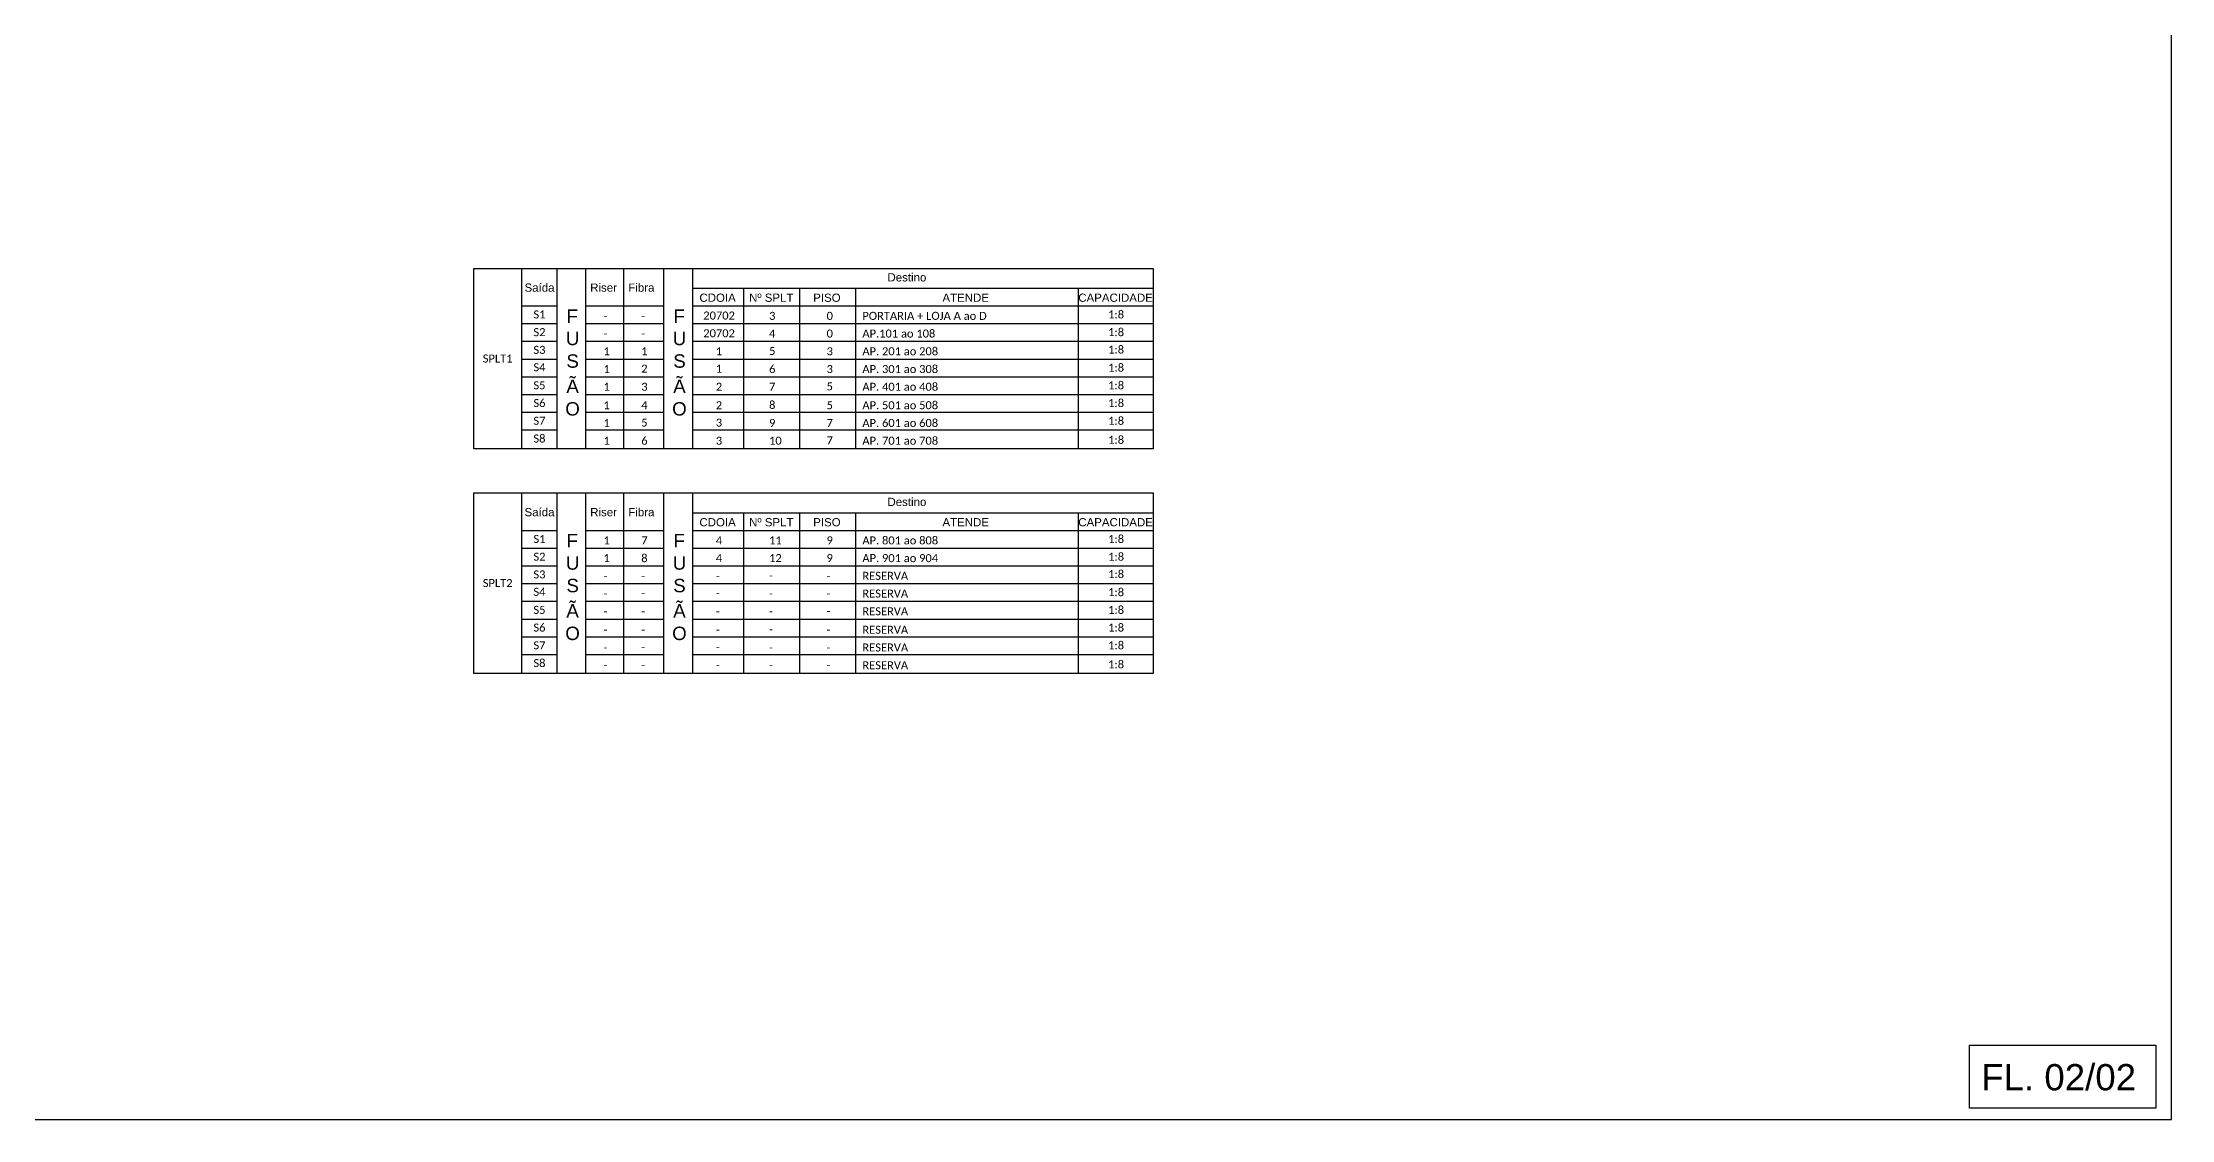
# Model space of a CAD drawing. Extents: x -95 to 749, y 705 to 1978.
# Drawn here: x 272.4 to 749.2, y 705 to 946.1 of the extents above; entities that cross this region are included whole.
import ezdxf
from ezdxf.enums import TextEntityAlignment as Align

# ---------------------------------------------------------------- set-up
doc = ezdxf.new("R2010")
doc.units = 0
doc.linetypes.add('ARILSUPP', pattern=[2.98, 1.42, -0.71, 0.14, -0.71])
doc.layers.add('LC1', color=3, linetype='Continuous')
doc.styles.add('ARIAL', font='arial.ttf')
doc.styles.add('WMF-Calibri0', font='calibri.ttf')

msp = doc.modelspace()

# ---------------------------------------------------------------- linework, layer by layer
at = {"color": 7}
for p, q in [((369.01, 895.55), (521.12, 895.55)), ((369.01, 855.13), (369.01, 895.55)), ((379.67, 895.55), (379.67, 855.13)), ((387.55, 895.55), (387.55, 855.13)), ((394.03, 855.13), (394.03, 895.55)), ((402.48, 895.55), (402.48, 855.13)), ((411.49, 895.55), (411.49, 855.13)), ((417.97, 895.55), (417.97, 855.13)), ((521.12, 895.55), (521.12, 855.13)), ((379.67, 887.17), (387.55, 887.17)), ((394.03, 887.17), (411.49, 887.17)), ((417.97, 891.14), (521.12, 891.14)), ((417.97, 887.17), (521.12, 887.17)), ((429.38, 891.14), (429.38, 855.13)), ((441.95, 891.14), (441.95, 855.13)), ((454.5, 891.14), (454.5, 855.13)), ((504.33, 891.14), (504.33, 855.13)), ((379.67, 883.2), (387.55, 883.2)), ((394.03, 883.2), (411.49, 883.2)), ((417.97, 883.2), (521.12, 883.2)), ((379.67, 879.23), (387.55, 879.23)), ((394.03, 879.23), (411.49, 879.23)), ((417.97, 879.23), (521.12, 879.23)), ((379.67, 875.26), (387.55, 875.26)), ((394.03, 875.26), (411.49, 875.26)), ((417.97, 875.26), (521.12, 875.26)), ((379.67, 871.29), (387.55, 871.29)), ((394.03, 871.29), (411.49, 871.29)), ((417.97, 871.29), (521.12, 871.29)), ((379.67, 867.32), (387.55, 867.32)), ((379.67, 863.36), (387.55, 863.36)), ((394.03, 867.32), (411.49, 867.32)), ((394.03, 863.36), (411.49, 863.36)), ((417.97, 867.32), (521.12, 867.32)), ((417.97, 863.36), (521.12, 863.36)), ((379.67, 859.39), (387.55, 859.39)), ((394.03, 859.39), (411.49, 859.39)), ((417.97, 859.39), (521.12, 859.39)), ((521.12, 855.13), (369.01, 855.13)), ((369.01, 845.27), (521.12, 845.27)), ((369.01, 804.86), (369.01, 845.27)), ((379.67, 845.27), (379.67, 804.86)), ((387.55, 845.27), (387.55, 804.86)), ((394.03, 804.86), (394.03, 845.27)), ((402.48, 845.27), (402.48, 804.86)), ((411.49, 845.27), (411.49, 804.86)), ((417.97, 845.27), (417.97, 804.86)), ((521.12, 845.27), (521.12, 804.86)), ((417.97, 840.86), (521.12, 840.86)), ((429.38, 840.86), (429.38, 804.86)), ((441.95, 840.86), (441.95, 804.86)), ((454.5, 840.86), (454.5, 804.86)), ((504.33, 840.86), (504.33, 804.86)), ((379.67, 836.89), (387.55, 836.89)), ((394.03, 836.89), (411.49, 836.89)), ((417.97, 836.89), (521.12, 836.89)), ((379.67, 832.93), (387.55, 832.93)), ((394.03, 832.93), (411.49, 832.93)), ((417.97, 832.93), (521.12, 832.93)), ((379.67, 828.96), (387.55, 828.96)), ((394.03, 828.96), (411.49, 828.96)), ((417.97, 828.96), (521.12, 828.96)), ((379.67, 824.99), (387.55, 824.99)), ((379.67, 821.02), (387.55, 821.02)), ((394.03, 824.99), (411.49, 824.99)), ((394.03, 821.02), (411.49, 821.02)), ((417.97, 824.99), (521.12, 824.99)), ((417.97, 821.02), (521.12, 821.02)), ((379.67, 817.05), (387.55, 817.05)), ((394.03, 817.05), (411.49, 817.05)), ((417.97, 817.05), (521.12, 817.05)), ((379.67, 813.08), (387.55, 813.08)), ((394.03, 813.08), (411.49, 813.08)), ((417.97, 813.08), (521.12, 813.08)), ((379.67, 809.12), (387.55, 809.12)), ((394.03, 809.12), (411.49, 809.12)), ((417.97, 809.12), (521.12, 809.12)), ((521.12, 804.86), (369.01, 804.86))]:
    msp.add_line(p, q, dxfattribs=at)
msp.add_lwpolyline([(-89.32, 705.02), (749.25, 705.02), (749.25, 1299.02), (-89.32, 1299.02), (-89.32, 705.02)])
at = {"color": 1}
msp.add_lwpolyline([(704, 721.67), (745.72, 721.67), (745.72, 707.54), (704, 707.54)], close=True, dxfattribs=at)

# ---------------------------------------------------------------- texts
at = {"color": 7, "style": 'ARIAL'}
for s, p in [('Saída', (383.69, 891.25)), ('Riser', (398.04, 891.25)), ('Fibra', (406.5, 891.25)), ('Destino', (465.99, 893.55)), ('CDOIA', (423.58, 888.99)), ('Nº SPLT', (435.61, 888.99)), ('PISO', (448.07, 888.99)), ('ATENDE', (479.16, 888.99)), ('CAPACIDADE', (512.73, 888.99)), ('Destino', (465.99, 843.27)), ('Saída', (383.69, 840.98)), ('Riser', (398.04, 840.98)), ('Fibra', (406.5, 840.98)), ('CDOIA', (423.58, 838.72)), ('Nº SPLT', (435.61, 838.72)), ('PISO', (448.07, 838.72)), ('ATENDE', (479.16, 838.72)), ('CAPACIDADE', (512.73, 838.72))]:
    msp.add_text(s, height=1.84, dxfattribs=at).set_placement(p, align=Align.MIDDLE_CENTER)
at = {"color": 7, "linetype": 'Continuous', "style": 'ARIAL'}
for s, p in [('F', (389.74, 883.36)), ('F', (413.68, 883.36)), ('U', (389.59, 878.36)), ('U', (413.53, 878.36)), ('S', (389.71, 873.31)), ('S', (413.65, 873.31)), ('Ã', (389.7, 867.66)), ('Ã', (413.64, 867.66)), ('O', (389.46, 862.61)), ('O', (413.4, 862.61)), ('F', (389.74, 833.09)), ('F', (413.68, 833.09)), ('U', (389.59, 828.09)), ('U', (413.53, 828.09)), ('S', (389.71, 823.04)), ('S', (413.65, 823.04)), ('Ã', (389.7, 817.39)), ('Ã', (413.64, 817.39)), ('O', (389.46, 812.34)), ('O', (413.4, 812.34))]:
    msp.add_text(s, height=3, dxfattribs=at).set_placement(p)
at = {"color": 7, "style": 'WMF-Calibri0'}
for s, height, p in [('-', 1.79, (398.03, 884.03)), ('-', 1.79, (406.48, 884.03)), ('20702', 1.793, (420.37, 884.1)), ('3', 1.79, (435.11, 884.03)), ('0', 1.79, (448, 884.03)), ('PORTARIA + LOJA A ao D', 1.7927, (456.01, 884.03)), ('-', 1.79, (398.03, 880.07)), ('1', 1.79, (398.03, 876.1)), ('-', 1.79, (406.48, 880.07)), ('1', 1.79, (406.48, 876.1)), ('20702', 1.793, (420.37, 880.13)), ('1', 1.79, (423.18, 876.1)), ('4', 1.79, (435.11, 880.07)), ('5', 1.79, (435.11, 876.18)), ('0', 1.79, (448, 880.07)), ('3', 1.79, (448, 876.1)), ('AP.101 ao 108', 1.7927, (456.01, 880.07)), ('AP. 201 ao 208', 1.7927, (456.01, 876.1)), ('1', 1.79, (398.03, 872.13)), ('2', 1.79, (406.48, 872.21)), ('1', 1.79, (423.18, 872.21)), ('6', 1.79, (435.11, 872.13)), ('3', 1.79, (448, 872.13)), ('AP. 301 ao 308', 1.7927, (456.01, 872.13)), ('1', 1.79, (398.03, 868.16)), ('3', 1.79, (406.48, 868.16)), ('2', 1.79, (423.18, 868.16)), ('7', 1.79, (435.11, 868.16)), ('5', 1.79, (448, 868.24)), ('AP. 401 ao 408', 1.7927, (456.01, 868.16)), ('1', 1.79, (398.03, 864.02)), ('4', 1.79, (406.48, 864.02)), ('2', 1.79, (423.18, 864.02)), ('8', 1.79, (435.11, 864.1)), ('5', 1.79, (448, 864.02)), ('AP. 501 ao 508', 1.7927, (456.01, 864.02)), ('1', 1.79, (398.03, 860.05)), ('5', 1.79, (406.48, 860.13)), ('3', 1.79, (423.18, 860.13)), ('9', 1.79, (435.11, 860.05)), ('7', 1.79, (448, 860.05)), ('AP. 601 ao 608', 1.7927, (456.01, 860.05)), ('1', 1.79, (398.03, 856.08)), ('6', 1.79, (406.48, 856.08)), ('3', 1.79, (423.18, 856.08)), ('10', 1.793, (435.11, 856.08)), ('7', 1.79, (448, 856.16)), ('AP. 701 ao 708', 1.7927, (456.01, 856.08)), ('1', 1.79, (398.03, 833.76)), ('7', 1.79, (406.48, 833.76)), ('4', 1.79, (423.18, 833.76)), ('11', 1.793, (435.11, 833.76)), ('9', 1.79, (448, 833.76)), ('AP. 801 ao 808', 1.7927, (456.01, 833.76)), ('1', 1.79, (398.03, 829.79)), ('8', 1.79, (406.48, 829.79)), ('4', 1.79, (423.18, 829.79)), ('12', 1.793, (435.11, 829.79)), ('9', 1.79, (448, 829.79)), ('AP. 901 ao 904', 1.7927, (456.01, 829.79)), ('-', 1.79, (398.03, 825.83)), ('-', 1.79, (406.48, 825.83)), ('-', 1.79, (423.18, 825.83)), ('-', 1.79, (435.11, 825.9)), ('-', 1.79, (448, 825.83)), ('RESERVA', 1.793, (456.01, 825.83)), ('-', 1.79, (398.03, 821.86)), ('-', 1.79, (406.48, 821.94)), ('-', 1.79, (423.18, 821.94)), ('-', 1.79, (435.11, 821.86)), ('-', 1.79, (448, 821.86)), ('RESERVA', 1.793, (456.01, 821.86)), ('-', 1.79, (398.03, 817.89)), ('-', 1.79, (406.48, 817.89)), ('-', 1.79, (423.18, 817.89)), ('-', 1.79, (435.11, 817.89)), ('-', 1.79, (448, 817.97)), ('RESERVA', 1.793, (456.01, 817.89)), ('RESERVA', 1.793, (456.01, 813.75)), ('-', 1.79, (398.03, 813.75)), ('-', 1.79, (406.48, 813.75)), ('-', 1.79, (406.48, 809.86)), ('-', 1.79, (423.18, 813.75)), ('-', 1.79, (423.18, 809.86)), ('-', 1.79, (435.11, 813.83)), ('-', 1.79, (448, 813.75)), ('RESERVA', 1.793, (456.01, 809.78)), ('-', 1.79, (398.03, 809.78)), ('-', 1.79, (398.03, 805.81)), ('-', 1.79, (406.48, 805.81)), ('-', 1.79, (423.18, 805.81)), ('-', 1.79, (435.11, 809.78)), ('-', 1.79, (435.11, 805.81)), ('-', 1.79, (448, 809.78)), ('-', 1.79, (448, 805.89)), ('RESERVA', 1.793, (456.01, 805.81))]:
    msp.add_text(s, height=height, dxfattribs=at).set_placement(p)
at = {"color": 7, "lineweight": 0, "style": 'WMF-Calibri0', "flags": 8}
for tag, p, s in [('S1', (382.32, 884.35), 'S1'), ('1:8', (511.05, 884.35), '1:8'), ('1:8', (511.05, 880.38), '1:8'), ('S2', (382.32, 880.38), 'S2'), ('S3', (382.32, 876.41), 'S3'), ('1:8', (511.05, 876.49), '1:8'), ('SPLT1', (370.97, 874.48), 'XX'), ('S4', (382.32, 872.52), 'S4'), ('1:8', (511.05, 872.44), '1:8'), ('S5', (382.32, 868.48), 'S5'), ('1:8', (511.05, 868.48), '1:8'), ('S6', (382.32, 864.51), 'S6'), ('1:8', (511.05, 864.51), '1:8'), ('S7', (382.32, 860.54), 'S7'), ('S8', (382.32, 856.57), 'S8'), ('1:8', (511.05, 860.54), '1:8'), ('1:8', (511.05, 856.28), '1:8'), ('S1', (382.32, 834.08), 'S1'), ('1:8', (511.05, 834.08), '1:8'), ('S2', (382.32, 830.11), 'S2'), ('1:8', (511.05, 830.11), '1:8'), ('SPLT2', (370.97, 824.21), 'XX'), ('S3', (382.32, 826.14), 'S3'), ('1:8', (511.05, 826.22), '1:8'), ('S4', (382.32, 822.25), 'S4'), ('1:8', (511.05, 822.17), '1:8'), ('S5', (382.32, 818.2), 'S5'), ('S6', (382.32, 814.24), 'S6'), ('1:8', (511.05, 818.2), '1:8'), ('1:8', (511.05, 814.24), '1:8'), ('S7', (382.32, 810.27), 'S7'), ('1:8', (511.05, 810.27), '1:8'), ('S8', (382.32, 806.3), 'S8'), ('1:8', (511.05, 806.01), '1:8')]:
    msp.add_attdef(tag, p, s, height=1.793, dxfattribs=at)
at = {"layer": 'LC1', "color": 1, "linetype": 'ARILSUPP', "style": 'ARIAL'}
msp.add_text('FL. 02/02', height=5.88, dxfattribs=at).set_placement((723.98, 714.47), align=Align.MIDDLE_CENTER)

doc.saveas('drawing.dxf')
